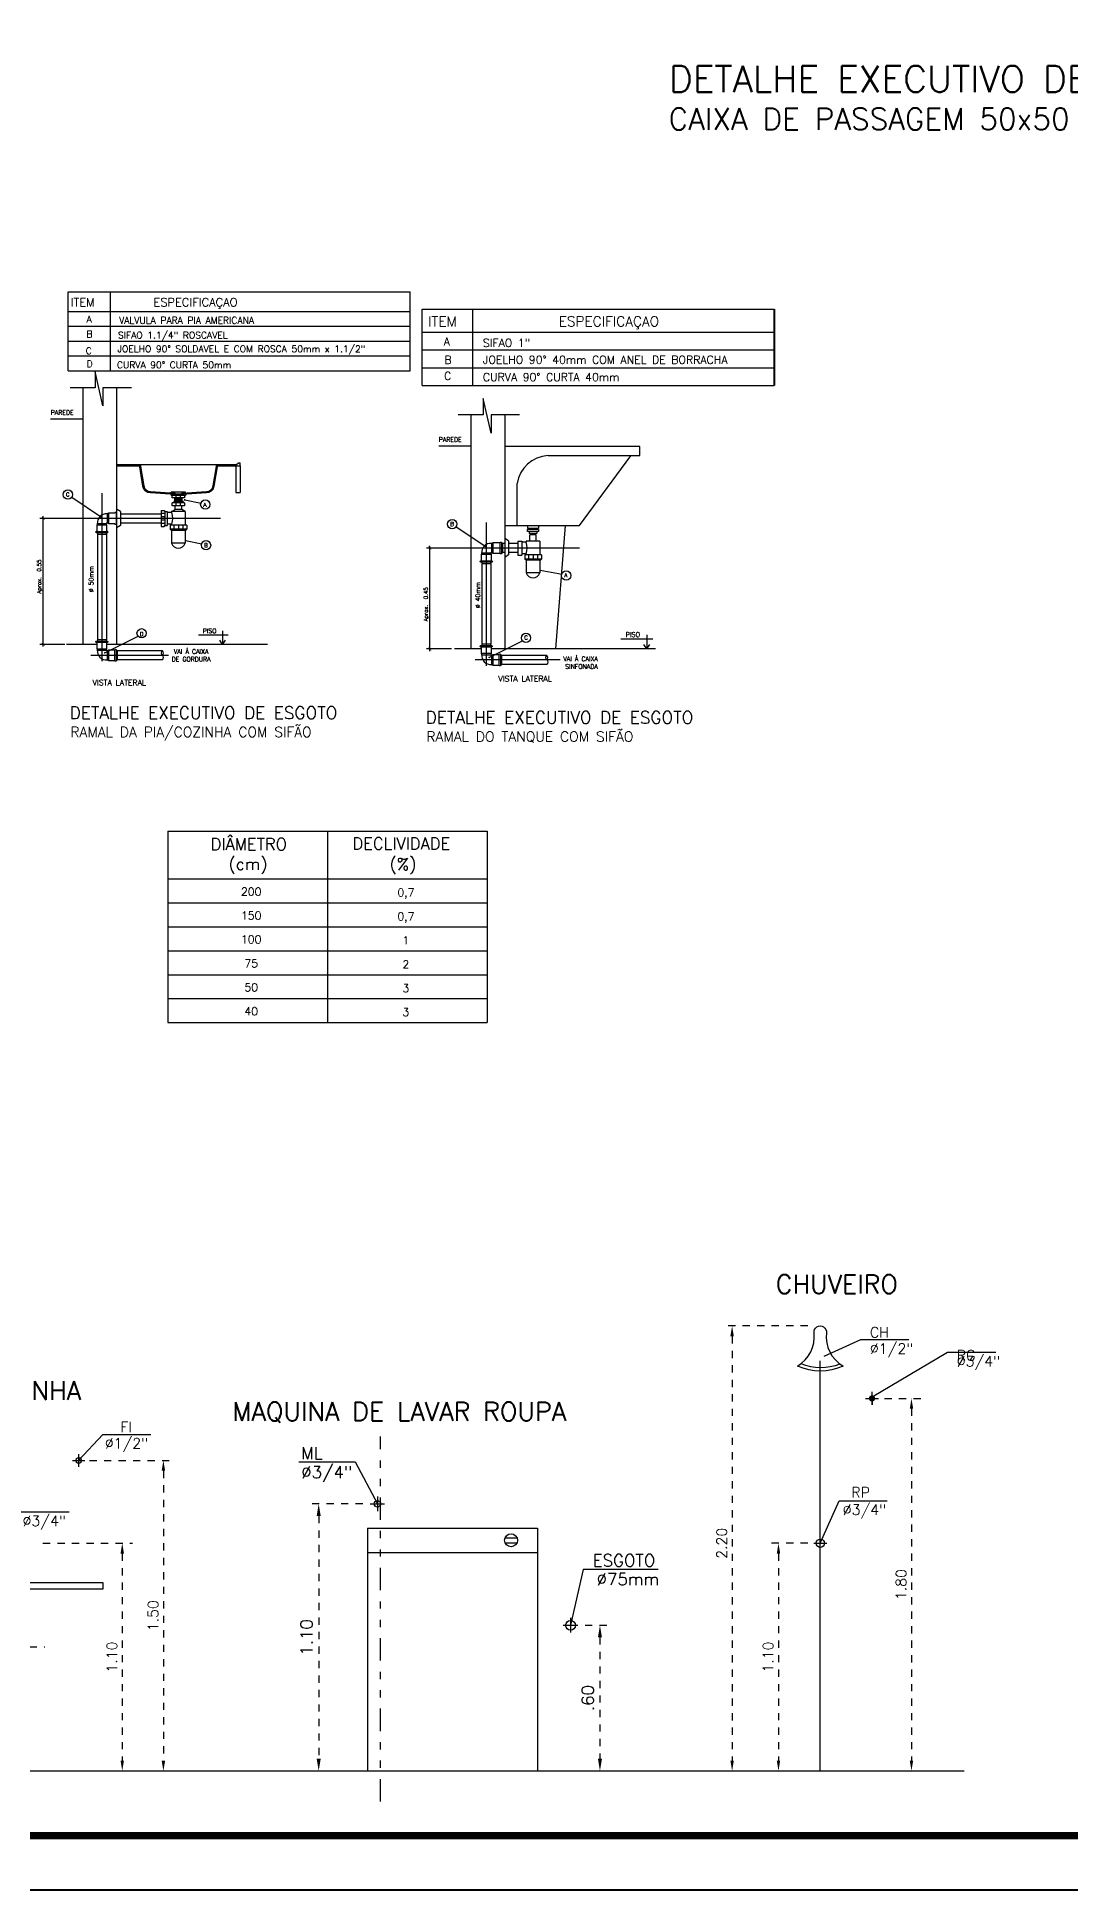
# Model space of a CAD drawing. Header units: millimetres. Extents: x 4595 to 4915, y 2085 to 2243.
# Drawn here: x 4741.06 to 4755.32, y 2099.76 to 2125.33 of the extents above; entities that cross this region are included whole.
import ezdxf
from ezdxf.enums import TextEntityAlignment as Align

# ---------------------------------------------------------------- set-up
doc = ezdxf.new("R2010")
doc.units = ezdxf.units.MM
doc.header["$LTSCALE"] = 0.8
for name, pattern in [('CENTER2', [28.575, 19.05, -3.175, 3.175, -3.175]), ('DIVIDE', [1.25, 0.5, -0.25, 0, -0.25, 0, -0.25]), ('HIDDEN2', [0.1875, 0.125, -0.0625])]:
    doc.linetypes.add(name, pattern=pattern)
for name, color, linetype in [('02', 2, 'Continuous'), ('CERC02', 3, 'Continuous'), ('DETALLHES_ESGOTO', 3, 'Continuous'), ('LAYER8', 8, 'Continuous'), ('PROJEÇÃO', 8, 'HIDDEN2'), ('TEXT', 2, 'Continuous'), ('TEXTO0', 7, 'Continuous'), ('TXT_0', 7, 'Continuous'), ('TXT_1', 3, 'Continuous'), ('TXT_2', 6, 'Continuous')]:
    doc.layers.add(name, color=color, linetype=linetype)
doc.styles.add('ADITIVOCAD', font='ROMANS.shx')
doc.styles.add('ROMANS', font='romans', dxfattribs={"height": 0.1})

# ---------------------------------------------------------------- blocks, each defined once
blk = doc.blocks.new('_ARCHTICK')
at = {"color": 0, "linetype": 'ByBlock', "const_width": 0.15}
blk.add_lwpolyline([(-0.5, -0.5), (0.5, 0.5)], dxfattribs=at)
blk = doc.blocks.new('ADS_DET_CP50')
at = {"layer": 'TXT_2', "style": 'ADITIVOCAD'}
for s, height, p in [('DETALHE EXECUTIVO DE ESGOTO', 0.055, (0.3303, 0.0723)), ('CAIXA DE PASSAGEM 50x50 - TAMPA DE CONCRETO', 0.045, (0.3295, -0.0055))]:
    blk.add_text(s, height=height, dxfattribs=at).set_placement(p)
blk = doc.blocks.new('ff')
at = {"layer": 'LAYER8', "linetype": 'ByBlock'}
for p, q in [((43.627, 7.955), (42.088, 7.955)), ((42.273, 7.77), (42.273, 0)), ((44.995, 6.66), (45.663, 6.66)), ((45.478, 6.475), (45.478, 0.185)), ((30.792, 5.55), (32.297, 5.55)), ((32.112, 5.365), (32.112, 0.185)), ((35.675, 4.774), (34.67, 4.774)), ((34.887, 4.557), (34.887, 0.217)), ((29.96, 4.07), (31.562, 4.07)), ((43.627, 4.07), (42.917, 4.07)), ((31.377, 3.885), (31.377, 0.185)), ((43.102, 3.885), (43.102, 0.185)), ((39.646, 2.604), (40.129, 2.604)), ((39.912, 2.387), (39.912, 0.217)), ((29.465, 2.22), (29.996, 2.22))]:
    blk.add_line(p, q, dxfattribs=at)
at = {"layer": 'LAYER8'}
for p, q in [((43.915, 7.414), (44.573, 7.712)), ((44.573, 7.712), (45.433, 7.712)), ((43.849, 4.144), (43.849, 7.331)), ((44.773, 6.688), (46.124, 7.486)), ((46.124, 7.486), (46.984, 7.486)), ((44.655, 6.66), (44.891, 6.66)), ((44.773, 6.542), (44.773, 6.778)), ((44.773, 6.66), (44.773, 6.542)), ((31.028, 6.014), (30.598, 5.55)), ((31.028, 6.014), (31.887, 6.014)), ((30.598, 5.661), (30.598, 5.439)), ((30.487, 5.55), (30.709, 5.55)), ((30.487, 5.55), (30.709, 5.55)), ((34.53, 5.523), (35.538, 5.523)), ((35.538, 5.523), (35.935, 4.774)), ((35.805, 4.774), (36.065, 4.774)), ((35.935, 4.904), (35.935, 4.643)), ((43.849, 4.07), (44.183, 4.83)), ((44.183, 4.83), (45.043, 4.83)), ((30.426, 4.627), (29.567, 4.627)), ((35.761, 4.34), (35.761, 0)), ((35.761, 4.34), (38.799, 4.34)), ((38.799, 4.34), (38.799, 0)), ((38.216, 4.166), (38.432, 4.166)), ((38.216, 4.079), (38.432, 4.079)), ((43.731, 4.07), (43.967, 4.07)), ((43.849, 3.952), (43.849, 4.188)), ((43.849, 0), (43.849, 3.996)), ((35.761, 3.906), (38.799, 3.906)), ((31.037, 3.364), (27.313, 3.364)), ((31.037, 3.253), (31.037, 3.364)), ((39.615, 3.6), (39.386, 2.604)), ((40.952, 3.6), (39.615, 3.6)), ((27.313, 3.253), (31.037, 3.253)), ((39.386, 2.734), (39.386, 2.474)), ((39.256, 2.604), (39.516, 2.604))]:
    blk.add_line(p, q, dxfattribs=at)
at = {"layer": 'LAYER8', "linetype": 'DIVIDE'}
blk.add_line((35.994, -0.546), (35.994, 5.977), dxfattribs=at)
at = {"layer": 'LAYER8'}
for points in [[(43.442, 7.238, 0.299855), (43.737, 7.83, -1.127154), (43.96, 7.83, 0.299855), (44.256, 7.238, -0.225434), (43.442, 7.238)], [(44.198, 7.271, -0.188676), (43.507, 7.277)]]:
    blk.add_lwpolyline(points, format="xyb", dxfattribs=at)
at = {"layer": 'LAYER8', "const_width": 0.0555}
blk.add_lwpolyline([(44.745, 6.66, 1), (44.8, 6.66, 1)], format="xyb", close=True, dxfattribs=at)
at = {"layer": 'LAYER8', "color": 2}
blk.add_lwpolyline([(0, 0), (0, 0), (8.057, 0), (29.003, 0), (46.42, 0), (46.42, 0), (46.42, 0)], dxfattribs=at)
at = {"layer": 'LAYER8'}
for centre, radius in [((30.598, 5.55), 0.0495), ((35.935, 4.774), 0.058), ((38.324, 4.123), 0.116), ((43.849, 4.07), 0.0742), ((39.386, 2.604), 0.0871)]:
    blk.add_circle(centre, radius, dxfattribs=at)
at = {"layer": 'LAYER8', "linetype": 'ByBlock'}
for points in [[(42.242, 7.77), (42.304, 7.77), (42.273, 7.955)], [(45.447, 6.475), (45.508, 6.475), (45.478, 6.66)], [(32.081, 5.365), (32.143, 5.365), (32.112, 5.55)], [(34.851, 4.557), (34.923, 4.557), (34.887, 4.774)], [(31.346, 3.885), (31.408, 3.885), (31.377, 4.07)], [(43.071, 3.885), (43.132, 3.885), (43.102, 4.07)], [(39.876, 2.387), (39.948, 2.387), (39.912, 2.604)], [(31.346, 0.185), (31.408, 0.185), (31.377, 0)], [(32.081, 0.185), (32.143, 0.185), (32.112, 0)], [(34.851, 0.217), (34.923, 0.217), (34.887, 0)], [(39.876, 0.217), (39.948, 0.217), (39.912, 0)], [(42.242, 0.185), (42.304, 0.185), (42.273, 0)], [(43.071, 0.185), (43.132, 0.185), (43.102, 0)], [(45.447, 0.185), (45.508, 0.185), (45.478, 0)]]:
    blk.add_solid(points, dxfattribs=at)
at = {"layer": 'CERC02', "style": 'ROMANS'}
for s, height, p in [('CH', 0.185, (44.735, 7.933)), ('%%C1/2"', 0.185, (44.735, 7.642)), ('%%C3/4"', 0.185, (46.287, 7.416)), ('RG', 0.185, (46.287, 7.522)), ('%%C1/2"', 0.185, (31.065, 5.951)), ('FI', 0.185, (31.342, 6.241)), ('ML', 0.217, (34.574, 5.789)), ('%%C3/4"', 0.217, (34.574, 5.449)), ('RP', 0.185, (44.403, 5.07)), ('%%C3/4"', 0.185, (44.25, 4.761)), ('%%C3/4"', 0.185, (29.595, 4.563)), ('ESGOTO', 0.217, (39.784, 3.872)), ('%%C75mm', 0.217, (39.853, 3.538))]:
    blk.add_text(s, height=height, dxfattribs=at).set_placement(p, align=Align.TOP_LEFT)
at = {"layer": 'LAYER8', "linetype": 'ByBlock', "style": 'ROMANS'}
for s, height, p in [('2.20', 0.185, (42.088, 4.07)), ('1.80', 0.185, (45.293, 3.33)), ('1.50', 0.185, (31.927, 2.775)), ('1.10', 0.217, (34.67, 2.387)), ('1.10', 0.185, (31.192, 2.035)), ('1.10', 0.185, (42.917, 2.035)), ('.60', 0.217, (39.695, 1.302))]:
    blk.add_text(s, height=height, rotation=90, dxfattribs=at).set_placement(p, align=Align.MIDDLE_CENTER)
at = {"layer": 'TEXT', "style": 'ROMANS'}
for s, height, p in [('CHUVEIRO', 0.333, (43.052, 8.868)), ('PIA DE COZINHA', 0.33301, (27.043, 6.965)), ('MAQUINA DE LAVAR ROUPA', 0.33301, (33.343, 6.593))]:
    blk.add_text(s, height=height, dxfattribs=at).set_placement(p, align=Align.TOP_LEFT)

msp = doc.modelspace()

# ---------------------------------------------------------------- linework, layer by layer
at = {"color": 8}
for p, q in [((4745.063, 2114.377), (4745.063, 2111.734)), ((4742.862, 2113.716), (4747.265, 2113.716)), ((4742.862, 2113.386), (4747.265, 2113.386)), ((4742.862, 2113.055), (4747.265, 2113.055)), ((4742.862, 2112.725), (4747.265, 2112.725)), ((4742.862, 2112.395), (4747.265, 2112.395)), ((4742.862, 2112.065), (4747.265, 2112.065))]:
    msp.add_line(p, q, dxfattribs=at)
at = {"color": 0, "linetype": 'ByBlock', "const_width": 0.00605}
msp.add_lwpolyline([(4741.163, 2118.671), (4741.122, 2118.711)], dxfattribs=at)
at = {"layer": '02', "lineweight": 40}
msp.add_line((4751.225, 2121.581), (4751.225, 2120.525), dxfattribs=at)
msp.add_lwpolyline([(4707.82, 2099.764), (4769.02, 2099.764), (4769.02, 2144.314), (4707.82, 2144.314)], close=True, dxfattribs=at)
at = {"layer": '02', "lineweight": 40, "const_width": 0.1}
msp.add_lwpolyline([(4708.57, 2100.514), (4768.27, 2100.514), (4768.27, 2143.564), (4708.57, 2143.564)], close=True, dxfattribs=at)
at = {"layer": 'DETALLHES_ESGOTO'}
for p, q in [((4742.154, 2119.435), (4742.491, 2119.435)), ((4742.154, 2119.419), (4742.467, 2119.419)), ((4742.465, 2119.432), (4742.513, 2119.136)), ((4742.48, 2119.435), (4742.528, 2119.139)), ((4742.491, 2119.435), (4743.524, 2119.435)), ((4743.487, 2119.139), (4743.535, 2119.435)), ((4743.502, 2119.136), (4743.55, 2119.432)), ((4743.524, 2119.435), (4743.814, 2119.435)), ((4743.548, 2119.419), (4743.86, 2119.419)), ((4743.798, 2119.419), (4743.798, 2119.047)), ((4743.844, 2119.457), (4743.814, 2119.435)), ((4743.844, 2119.457), (4743.86, 2119.457)), ((4743.86, 2119.419), (4743.86, 2119.457)), ((4743.86, 2119.419), (4743.86, 2119.047)), ((4742.62, 2119.063), (4742.962, 2119.041)), ((4742.62, 2119.047), (4742.962, 2119.026)), ((4743.107, 2119.056), (4742.906, 2119.056)), ((4742.906, 2119.045), (4742.906, 2119.056)), ((4743.107, 2119.026), (4742.906, 2119.026)), ((4742.906, 2119.026), (4742.906, 2119.007)), ((4742.923, 2119.007), (4742.906, 2119.007)), ((4742.923, 2118.974), (4742.923, 2119.007)), ((4743.09, 2119.007), (4742.923, 2119.007)), ((4743.09, 2118.974), (4742.923, 2118.974)), ((4742.957, 2118.924), (4742.957, 2118.972)), ((4742.962, 2119.026), (4742.962, 2119.041)), ((4742.975, 2118.974), (4742.975, 2119.007)), ((4743.038, 2118.974), (4743.038, 2119.007)), ((4743.052, 2119.041), (4743.395, 2119.063)), ((4743.052, 2119.026), (4743.395, 2119.047)), ((4743.052, 2119.026), (4743.052, 2119.041)), ((4743.059, 2118.924), (4743.059, 2118.972)), ((4743.09, 2119.007), (4743.107, 2119.007)), ((4743.09, 2119.007), (4743.09, 2118.974)), ((4743.107, 2119.045), (4743.107, 2119.056)), ((4743.107, 2119.026), (4743.107, 2119.007)), ((4743.798, 2119.047), (4743.86, 2119.047)), ((4747.677, 2118.594), (4747.677, 2119.175)), ((4742.042, 2118.763), (4742.024, 2118.754)), ((4742.024, 2118.754), (4742.024, 2118.63)), ((4742.129, 2118.763), (4742.042, 2118.763)), ((4742.042, 2118.763), (4742.042, 2118.62)), ((4742.129, 2118.763), (4742.129, 2118.766)), ((4742.137, 2118.773), (4742.14, 2118.773)), ((4742.147, 2118.766), (4742.147, 2118.617)), ((4742.154, 2118.753), (4742.147, 2118.753)), ((4742.154, 2118.821), (4742.154, 2118.753)), ((4742.207, 2118.789), (4742.154, 2118.821)), ((4742.154, 2118.753), (4742.154, 2118.629)), ((4742.207, 2118.789), (4742.207, 2118.602)), ((4742.207, 2118.754), (4742.768, 2118.754)), ((4742.768, 2118.8), (4742.81, 2118.8)), ((4742.768, 2118.8), (4742.768, 2118.58)), ((4742.768, 2118.766), (4742.821, 2118.766)), ((4742.768, 2118.72), (4742.821, 2118.72)), ((4742.81, 2118.8), (4742.821, 2118.786)), ((4742.821, 2118.786), (4742.821, 2118.594)), ((4742.821, 2118.786), (4742.854, 2118.786)), ((4742.854, 2118.786), (4742.854, 2118.594)), ((4742.914, 2118.773), (4742.854, 2118.773)), ((4742.914, 2118.787), (4742.962, 2118.816)), ((4743.1, 2118.787), (4742.914, 2118.787)), ((4742.914, 2118.787), (4742.914, 2118.773)), ((4742.923, 2118.865), (4742.923, 2118.907)), ((4743.09, 2118.907), (4742.923, 2118.907)), ((4743.09, 2118.865), (4742.923, 2118.865)), ((4743.073, 2118.924), (4742.943, 2118.924)), ((4742.943, 2118.924), (4742.943, 2118.907)), ((4743.059, 2118.971), (4742.957, 2118.971)), ((4743.059, 2118.955), (4742.957, 2118.955)), ((4743.059, 2118.94), (4742.957, 2118.94)), ((4742.962, 2118.816), (4742.962, 2118.865)), ((4743.052, 2118.816), (4742.962, 2118.816)), ((4742.975, 2118.865), (4742.975, 2118.907)), ((4743.038, 2118.865), (4743.038, 2118.907)), ((4743.052, 2118.816), (4743.052, 2118.865)), ((4743.1, 2118.787), (4743.052, 2118.816)), ((4743.073, 2118.924), (4743.073, 2118.907)), ((4743.09, 2118.907), (4743.09, 2118.865)), ((4743.1, 2118.787), (4743.1, 2118.598)), ((4741.869, 2118.502), (4741.869, 2118.505)), ((4741.877, 2118.513), (4742.026, 2118.513)), ((4742.026, 2118.494), (4741.877, 2118.494)), ((4741.889, 2118.618), (4741.88, 2118.6)), ((4742.022, 2118.6), (4741.88, 2118.6)), ((4741.88, 2118.6), (4741.88, 2118.513)), ((4742.013, 2118.618), (4741.889, 2118.618)), ((4741.889, 2118.494), (4741.889, 2118.476)), ((4741.889, 2118.476), (4741.889, 2117.018)), ((4741.889, 2118.476), (4742.013, 2118.476)), ((4742.022, 2118.6), (4742.013, 2118.618)), ((4742.013, 2118.476), (4742.013, 2118.494)), ((4742.013, 2118.476), (4742.013, 2117.018)), ((4742.022, 2118.513), (4742.022, 2118.6)), ((4742.024, 2118.63), (4742.042, 2118.62)), ((4742.033, 2118.505), (4742.033, 2118.502)), ((4742.042, 2118.62), (4742.129, 2118.62)), ((4742.129, 2118.617), (4742.129, 2118.62)), ((4742.14, 2118.609), (4742.137, 2118.609)), ((4742.154, 2118.629), (4742.147, 2118.629)), ((4742.207, 2118.595), (4742.154, 2118.562)), ((4742.207, 2118.629), (4742.768, 2118.629)), ((4742.207, 2118.602), (4742.207, 2118.596)), ((4742.207, 2118.596), (4742.207, 2118.595)), ((4742.768, 2118.673), (4742.821, 2118.673)), ((4742.768, 2118.627), (4742.821, 2118.627)), ((4742.768, 2118.58), (4742.81, 2118.58)), ((4742.81, 2118.58), (4742.821, 2118.594)), ((4742.821, 2118.594), (4742.854, 2118.594)), ((4742.914, 2118.612), (4742.854, 2118.612)), ((4743.124, 2118.598), (4742.893, 2118.598)), ((4742.893, 2118.598), (4742.893, 2118.541)), ((4743.124, 2118.541), (4742.893, 2118.541)), ((4742.914, 2118.525), (4742.893, 2118.541)), ((4742.914, 2118.612), (4742.914, 2118.598)), ((4742.914, 2118.525), (4742.914, 2118.35)), ((4743.1, 2118.525), (4742.914, 2118.525)), ((4742.946, 2118.598), (4742.946, 2118.541)), ((4743.008, 2118.598), (4743.008, 2118.541)), ((4743.07, 2118.598), (4743.07, 2118.541)), ((4743.1, 2118.525), (4743.124, 2118.541)), ((4743.1, 2118.525), (4743.1, 2118.35)), ((4743.124, 2118.598), (4743.124, 2118.541)), ((4747.82, 2118.594), (4747.82, 2118.551)), ((4747.975, 2118.551), (4747.82, 2118.551)), ((4747.82, 2118.513), (4747.82, 2118.537)), ((4747.975, 2118.537), (4747.82, 2118.537)), ((4747.975, 2118.513), (4747.82, 2118.513)), ((4747.845, 2118.513), (4747.845, 2118.482)), ((4747.95, 2118.482), (4747.845, 2118.482)), ((4747.942, 2118.463), (4747.852, 2118.463)), ((4747.852, 2118.377), (4747.852, 2118.463)), ((4747.867, 2118.551), (4747.867, 2118.537)), ((4747.867, 2118.482), (4747.867, 2118.463)), ((4747.929, 2118.551), (4747.929, 2118.537)), ((4747.929, 2118.482), (4747.929, 2118.463)), ((4747.942, 2118.377), (4747.942, 2118.463)), ((4747.95, 2118.513), (4747.95, 2118.482)), ((4747.975, 2118.594), (4747.975, 2118.551)), ((4747.975, 2118.537), (4747.975, 2118.513)), ((4748.339, 2118.594), (4748.206, 2116.89)), ((4743.1, 2118.35), (4742.914, 2118.35)), ((4747.344, 2118.355), (4747.344, 2118.212)), ((4747.507, 2118.345), (4747.483, 2118.345)), ((4747.507, 2118.221), (4747.483, 2118.221)), ((4747.507, 2118.413), (4747.507, 2118.345)), ((4747.56, 2118.381), (4747.507, 2118.413)), ((4747.507, 2118.345), (4747.507, 2118.221)), ((4747.56, 2118.381), (4747.56, 2118.194)), ((4747.687, 2118.346), (4747.56, 2118.346)), ((4747.687, 2118.221), (4747.56, 2118.221)), ((4747.687, 2118.377), (4747.687, 2118.184)), ((4747.687, 2118.377), (4747.744, 2118.377)), ((4747.744, 2118.377), (4747.744, 2118.184)), ((4747.805, 2118.363), (4747.744, 2118.363)), ((4747.991, 2118.377), (4747.805, 2118.377)), ((4747.805, 2118.377), (4747.805, 2118.363)), ((4747.991, 2118.377), (4747.991, 2118.188)), ((4747.324, 2118.192), (4747.181, 2118.192)), ((4747.19, 2118.068), (4747.19, 2116.954)), ((4747.314, 2118.068), (4747.314, 2116.954)), ((4747.56, 2118.187), (4747.507, 2118.154)), ((4747.56, 2118.194), (4747.56, 2118.188)), ((4747.56, 2118.188), (4747.56, 2118.187)), ((4747.687, 2118.184), (4747.744, 2118.184)), ((4747.805, 2118.203), (4747.744, 2118.203)), ((4748.014, 2118.188), (4747.784, 2118.188)), ((4747.784, 2118.188), (4747.784, 2118.131)), ((4748.014, 2118.131), (4747.784, 2118.131)), ((4747.805, 2118.115), (4747.784, 2118.131)), ((4747.805, 2118.203), (4747.805, 2118.188)), ((4747.991, 2118.115), (4747.805, 2118.115)), ((4747.805, 2118.115), (4747.805, 2117.941)), ((4747.837, 2118.188), (4747.837, 2118.131)), ((4747.899, 2118.188), (4747.899, 2118.131)), ((4747.961, 2118.188), (4747.961, 2118.131)), ((4747.991, 2118.115), (4748.014, 2118.131)), ((4747.991, 2118.115), (4747.991, 2117.941)), ((4748.014, 2118.188), (4748.014, 2118.131)), ((4747.991, 2117.941), (4747.805, 2117.941)), ((4741.88, 2116.894), (4742.022, 2116.894)), ((4742.043, 2116.874), (4742.043, 2116.731)), ((4742.787, 2116.864), (4742.167, 2116.864)), ((4742.787, 2116.74), (4742.167, 2116.74)), ((4747.181, 2116.83), (4747.324, 2116.83)), ((4747.344, 2116.81), (4747.344, 2116.667)), ((4748.088, 2116.801), (4747.469, 2116.801)), ((4748.088, 2116.677), (4747.469, 2116.677))]:
    msp.add_line(p, q, dxfattribs=at)
for points in [[(4748.105, 2119.558), (4749.37, 2119.558), (4749.37, 2119.682), (4747.507, 2119.682)], [(4747.507, 2118.594), (4748.541, 2118.594), (4749.245, 2119.556)], [(4747.324, 2118.105), (4747.324, 2118.192), (4747.314, 2118.21), (4747.19, 2118.21), (4747.181, 2118.192), (4747.181, 2118.105)], [(4747.446, 2118.355), (4747.344, 2118.355), (4747.325, 2118.346), (4747.325, 2118.222), (4747.344, 2118.212), (4747.446, 2118.212)], [(4747.465, 2118.221), (4747.483, 2118.221), (4747.483, 2118.345), (4747.465, 2118.345)], [(4747.19, 2118.086), (4747.19, 2118.068), (4747.314, 2118.068), (4747.314, 2118.086)], [(4741.88, 2116.98), (4741.88, 2116.894), (4741.889, 2116.875), (4742.013, 2116.875), (4742.022, 2116.894), (4742.022, 2116.98)], [(4742.013, 2116.999), (4742.013, 2117.018), (4741.889, 2117.018), (4741.889, 2116.999)], [(4747.314, 2116.936), (4747.314, 2116.954), (4747.19, 2116.954), (4747.19, 2116.936)], [(4742.13, 2116.874), (4742.043, 2116.874), (4742.025, 2116.864), (4742.025, 2116.74), (4742.043, 2116.731), (4742.13, 2116.731)], [(4742.149, 2116.74), (4742.167, 2116.74), (4742.167, 2116.864), (4742.149, 2116.864)], [(4747.181, 2116.917), (4747.181, 2116.83), (4747.19, 2116.811), (4747.314, 2116.811), (4747.324, 2116.83), (4747.324, 2116.917)], [(4747.431, 2116.81), (4747.344, 2116.81), (4747.326, 2116.801), (4747.326, 2116.677), (4747.344, 2116.667), (4747.431, 2116.667)], [(4747.45, 2116.677), (4747.469, 2116.677), (4747.469, 2116.801), (4747.45, 2116.801)]]:
    msp.add_lwpolyline(points, dxfattribs=at)
for points in [[(4747.465, 2118.209, -0.414214), (4747.457, 2118.201), (4747.454, 2118.201, -0.414214), (4747.446, 2118.209), (4747.446, 2118.357, -0.414214), (4747.454, 2118.365), (4747.457, 2118.365, -0.414214), (4747.465, 2118.357)], [(4747.178, 2118.086, -0.414214), (4747.171, 2118.094), (4747.171, 2118.097, -0.414214), (4747.178, 2118.105), (4747.327, 2118.105, -0.414214), (4747.335, 2118.097), (4747.335, 2118.094, -0.414214), (4747.327, 2118.086)], [(4742.025, 2116.999, -0.414214), (4742.033, 2116.991), (4742.033, 2116.988, -0.414214), (4742.025, 2116.98), (4741.876, 2116.98, -0.414214), (4741.869, 2116.988), (4741.869, 2116.991, -0.414214), (4741.876, 2116.999)], [(4747.326, 2116.936, -0.414214), (4747.334, 2116.928), (4747.334, 2116.925, -0.414214), (4747.326, 2116.917), (4747.178, 2116.917, -0.414214), (4747.17, 2116.925), (4747.17, 2116.928, -0.414214), (4747.178, 2116.936)], [(4742.149, 2116.728, -0.414214), (4742.141, 2116.72), (4742.138, 2116.72, -0.414214), (4742.13, 2116.728), (4742.13, 2116.877, -0.414214), (4742.138, 2116.885), (4742.141, 2116.885, -0.414214), (4742.149, 2116.877)], [(4747.45, 2116.665, -0.414214), (4747.442, 2116.657), (4747.439, 2116.657, -0.414214), (4747.431, 2116.665), (4747.431, 2116.813, -0.414214), (4747.439, 2116.821), (4747.442, 2116.821, -0.414214), (4747.45, 2116.813)]]:
    msp.add_lwpolyline(points, format="xyb", close=True, dxfattribs=at)
for centre, radius, start, end in [((4748.125, 2119.105), 0.453, 92.5756, 171.131), ((4742.62, 2119.156), 0.109, 190.2262, 270), ((4742.62, 2119.156), 0.0931, 190.3048, 270), ((4743.395, 2119.156), 0.0931, 270, 349.6952), ((4743.395, 2119.156), 0.109, 270, 349.7738), ((4742.013, 2118.63), 0.125, 85.089, 185.2528), ((4742.137, 2118.766), 0.00775, 90, 180), ((4742.14, 2118.766), 0.00775, 0, 90), ((4742.679, 2118.692), 0.249, 341.2365, 18.7635), ((4741.877, 2118.505), 0.00775, 90, 180), ((4741.877, 2118.502), 0.00775, 180, 270), ((4742.023, 2118.619), 0.0104, 88.7401, 185.4496), ((4742.026, 2118.505), 0.00775, 0, 90), ((4742.026, 2118.502), 0.00775, 270, 0), ((4742.137, 2118.617), 0.00775, 180, 270), ((4742.14, 2118.617), 0.00775, 270, 0), ((4743.007, 2118.377), 0.097, 196.3291, 343.6709), ((4747.314, 2118.222), 0.125, 85.089, 185.2528), ((4747.325, 2118.211), 0.0104, 88.7401, 185.4496), ((4747.569, 2118.283), 0.249, 341.2365, 18.7635), ((4747.898, 2117.968), 0.097, 196.3291, 343.6709), ((4742.013, 2116.864), 0.125, 175.089, 275.2528), ((4742.024, 2116.875), 0.0104, 178.7401, 275.4496), ((4742.807, 2116.833), 0.037, 123.1341, 236.8659), ((4742.761, 2116.833), 0.04, 309.0994, 50.9006), ((4742.766, 2116.771), 0.037, 303.1341, 56.8659), ((4747.314, 2116.801), 0.125, 175.089, 275.2528), ((4747.325, 2116.811), 0.0104, 178.7401, 275.4496), ((4748.108, 2116.77), 0.037, 123.1341, 236.8659), ((4748.063, 2116.77), 0.04, 309.0994, 50.9006), ((4748.068, 2116.708), 0.037, 303.1341, 56.8659)]:
    msp.add_arc(centre, radius, start, end, dxfattribs=at)
at = {"layer": 'TXT_0'}
for p, q in [((4741.488, 2121.344), (4746.204, 2121.344)), ((4741.488, 2121.138), (4746.204, 2121.138)), ((4741.488, 2120.933), (4746.204, 2120.933)), ((4746.368, 2121.016), (4751.225, 2121.016)), ((4746.368, 2120.77), (4751.225, 2120.77)), ((4741.244, 2120.067), (4741.693, 2120.067)), ((4746.597, 2119.693), (4747.045, 2119.693)), ((4741.537, 2118.985), (4741.947, 2118.711)), ((4743.094, 2118.946), (4743.321, 2118.902)), ((4746.838, 2118.577), (4747.248, 2118.303)), ((4743.105, 2118.386), (4743.331, 2118.343)), ((4747.173, 2118.283), (4746.429, 2118.283)), ((4746.475, 2116.859), (4746.475, 2118.314)), ((4747.995, 2117.977), (4748.299, 2117.924)), ((4741.992, 2116.837), (4742.452, 2117.066)), ((4743.283, 2117.086), (4743.695, 2117.086)), ((4743.617, 2116.953), (4743.578, 2117.012)), ((4743.617, 2117.138), (4743.617, 2116.953)), ((4743.617, 2116.953), (4743.656, 2117.012)), ((4747.293, 2116.774), (4747.753, 2117.003)), ((4749.111, 2117.031), (4749.549, 2117.031)), ((4749.466, 2116.89), (4749.424, 2116.952)), ((4749.466, 2117.086), (4749.466, 2116.89)), ((4749.466, 2116.89), (4749.507, 2116.952)), ((4746.775, 2116.89), (4746.429, 2116.89))]:
    msp.add_line(p, q, dxfattribs=at)
at = {"layer": 'TXT_0', "linetype": 'CENTER2'}
for p, q in [((4741.951, 2119.042), (4741.951, 2116.72)), ((4743.589, 2118.691), (4741.83, 2118.691)), ((4747.252, 2118.634), (4747.252, 2116.657)), ((4748.538, 2118.283), (4747.163, 2118.283)), ((4742.87, 2116.802), (4741.798, 2116.802)), ((4748.274, 2116.739), (4747.099, 2116.739))]:
    msp.add_line(p, q, dxfattribs=at)
at = {"layer": 'TXT_0', "linetype": 'ByBlock'}
for p, q in [((4741.142, 2116.922), (4741.142, 2118.722)), ((4741.84, 2118.691), (4741.096, 2118.691)), ((4741.442, 2116.953), (4741.096, 2116.953))]:
    msp.add_line(p, q, dxfattribs=at)
at = {"layer": 'TXT_0', "linetype": 'CENTER2'}
for points in [[(4742.36, 2120.495), (4741.966, 2120.495), (4741.966, 2120.244), (4741.857, 2120.721), (4741.857, 2120.495), (4741.514, 2120.495)], [(4747.712, 2120.121), (4747.319, 2120.121), (4747.319, 2119.87), (4747.21, 2120.347), (4747.21, 2120.121), (4746.867, 2120.121)]]:
    msp.add_lwpolyline(points, dxfattribs=at)
at = {"layer": 'TXT_0', "const_width": 0.0109}
for points in [[(4747.243, 2118.303, 1), (4747.254, 2118.303, 1)], [(4747.99, 2117.977, 1), (4748.001, 2117.977, 1)], [(4741.986, 2116.837, 1), (4741.997, 2116.837, 1)], [(4747.287, 2116.774, 1), (4747.298, 2116.774, 1)]]:
    msp.add_lwpolyline(points, format="xyb", close=True, dxfattribs=at)
at = {"layer": 'TXT_0'}
for centre in [(4741.483, 2119.02), (4743.378, 2118.882), (4746.784, 2118.612), (4743.388, 2118.322), (4748.356, 2117.903), (4742.5, 2117.106), (4747.801, 2117.042)]:
    msp.add_circle(centre, 0.0642, dxfattribs=at)
for centre, start, end in [((4741.947, 2118.711), 0, 180), ((4743.094, 2118.946), 0, 180), ((4743.094, 2118.946), 180, 0), ((4741.947, 2118.711), 180, 0), ((4743.105, 2118.386), 0, 180), ((4743.105, 2118.386), 180, 0)]:
    msp.add_arc(centre, 0.00543, start, end, dxfattribs=at)
at = {"layer": 'TXT_1'}
for p, q in [((4741.689, 2120.497), (4741.689, 2116.953)), ((4742.154, 2120.497), (4742.154, 2118.821)), ((4747.042, 2120.123), (4747.042, 2116.89)), ((4747.507, 2120.123), (4747.507, 2118.413)), ((4742.154, 2118.629), (4742.154, 2116.953)), ((4747.507, 2118.221), (4747.507, 2116.89)), ((4742.862, 2114.377), (4747.265, 2114.377)), ((4742.862, 2114.377), (4742.862, 2111.734)), ((4747.265, 2114.377), (4747.265, 2111.734)), ((4742.862, 2111.734), (4747.265, 2111.734))]:
    msp.add_line(p, q, dxfattribs=at)
at = {"layer": 'TXT_2'}
for p, q in [((4741.488, 2121.817), (4746.204, 2121.817)), ((4741.488, 2120.728), (4741.488, 2121.817)), ((4742.072, 2120.728), (4742.072, 2121.817)), ((4746.204, 2120.728), (4746.204, 2121.817)), ((4741.488, 2121.549), (4746.204, 2121.549)), ((4746.368, 2121.581), (4751.225, 2121.581)), ((4746.368, 2120.525), (4746.368, 2121.581)), ((4747.066, 2120.525), (4747.066, 2121.581)), ((4746.368, 2121.261), (4751.225, 2121.261)), ((4741.488, 2120.728), (4746.204, 2120.728)), ((4746.368, 2120.525), (4751.225, 2120.525)), ((4741.88, 2116.953), (4741.464, 2116.953)), ((4744.234, 2116.953), (4742.022, 2116.953)), ((4747.181, 2116.89), (4746.817, 2116.89)), ((4749.586, 2116.89), (4747.324, 2116.89))]:
    msp.add_line(p, q, dxfattribs=at)

# ---------------------------------------------------------------- block references
at = {"xscale": 6.654090768922506, "yscale": 6.654090768922506, "zscale": 6.654090768922506}
msp.add_blockref('ADS_DET_CP50', (4747.575, 2124.092), dxfattribs=at)
at = {"layer": 'PROJEÇÃO', "xscale": 0.7719502178638149, "yscale": 0.7719502178638149, "zscale": 0.7719502178638149}
msp.add_blockref('ff', (4718.011, 2101.407), dxfattribs=at)
at = {"layer": 'TXT_0', "xscale": 0.04032240430245761, "yscale": 0.04032240430245761, "zscale": 0.04032240430245761}
for p, rotation in [((4746.475, 2118.283), 90), ((4746.475, 2116.89), 270)]:
    msp.add_blockref('_ARCHTICK', p, dxfattribs=dict(at, rotation=rotation))
at = {"layer": 'TXT_0', "linetype": 'ByBlock', "xscale": 0.0403224043025035, "yscale": 0.0403224043025035, "zscale": 0.0403224043025035, "rotation": 270}
msp.add_blockref('_ARCHTICK', (4741.142, 2116.953), dxfattribs=at)

# ---------------------------------------------------------------- texts
at = {"color": 2, "linetype": 'Continuous', "style": 'ROMANS'}
for s, height, p in [('DIÂMETRO', 0.1651, (4743.977, 2114.113)), ('DECLIVIDADE', 0.16513, (4746.081, 2114.122)), ('(cm)', 0.1651, (4743.966, 2113.84)), ('(%)', 0.1651, (4746.104, 2113.839))]:
    msp.add_text(s, height=height, dxfattribs=at).set_placement(p, align=Align.CENTER)
at = {"linetype": 'Continuous', "style": 'ROMANS'}
for s, height, p in [('200', 0.1101, (4744.011, 2113.486)), ('0,7', 0.1101, (4746.145, 2113.474)), ('150', 0.1101, (4744.011, 2113.156)), ('0,7', 0.1101, (4746.145, 2113.144)), ('100', 0.1101, (4744.011, 2112.826)), ('1', 0.11, (4746.145, 2112.814)), ('75', 0.1101, (4744.011, 2112.496)), ('2', 0.11, (4746.145, 2112.483)), ('50', 0.1101, (4744.011, 2112.165)), ('3', 0.11, (4746.145, 2112.153)), ('40', 0.1101, (4744.011, 2111.835)), ('3', 0.11, (4746.145, 2111.823))]:
    msp.add_text(s, height=height, dxfattribs=at).set_placement(p, align=Align.CENTER)
at = {"layer": 'TEXTO0', "style": 'ROMANS'}
msp.add_text('%%C 40mm', height=0.062, rotation=90, dxfattribs=at).set_placement((4747.168, 2117.452))
for s, height, p in [('VAI À CAIXA', 0.06203, (4748.316, 2116.722)), ('SINFONADA', 0.062, (4748.342, 2116.616))]:
    msp.add_text(s, height=height, dxfattribs=at).set_placement(p)
at = {"layer": 'TXT_0'}
for s, height, style, p in [('SIFAO 1.1/4" ROSCAVEL', 0.09243, 'ADITIVOCAD', (4742.173, 2121.174)), ('VALVULA PARA PIA AMERICANA', 0.09243, 'ADITIVOCAD', (4742.189, 2121.379)), ('JOELHO 90%%D SOLDAVEL E COM ROSCA 50mm x 1.1/2"', 0.09243, 'ADITIVOCAD', (4742.166, 2120.985)), ('SIFAO 1"', 0.1104, 'ADITIVOCAD', (4747.206, 2121.058)), ('CURVA 90%%D CURTA 50mm', 0.09243, 'ADITIVOCAD', (4742.159, 2120.763)), ('JOELHO 90%%D 40mm COM ANEL DE BORRACHA', 0.11043, 'ADITIVOCAD', (4747.206, 2120.826)), ('CURVA 90%%D CURTA 40mm', 0.11043, 'ADITIVOCAD', (4747.206, 2120.586)), ('PAREDE', 0.062, 'ADITIVOCAD', (4741.246, 2120.123)), ('PAREDE', 0.062, 'ADITIVOCAD', (4746.598, 2119.749)), ('PISO', 0.062, 'ROMANS', (4743.343, 2117.108)), ('PISO', 0.066, 'ADITIVOCAD', (4749.174, 2117.055)), ('DE GORDURA', 0.062, 'ROMANS', (4742.914, 2116.718)), ('VAI À CAIXA', 0.06203, 'ROMANS', (4742.945, 2116.823))]:
    msp.add_text(s, height=height, dxfattribs=dict(at, style=style)).set_placement(p)
at = {"layer": 'TXT_0', "style": 'ROMANS'}
for s, height, p in [('Aprox.  0.55', 0.05583, (4741.114, 2117.651)), ('%%C 50mm', 0.062, (4741.835, 2117.672)), ('Aprox.  0.45', 0.05583, (4746.447, 2117.269))]:
    msp.add_text(s, height=height, rotation=90, dxfattribs=at).set_placement(p)
at = {"layer": 'TXT_1', "style": 'ADITIVOCAD'}
for s, height, p in [('ITEM', 0.1155, (4741.521, 2121.617)), ('ESPECIFICAÇAO', 0.11553, (4742.663, 2121.617)), ('A', 0.0924, (4741.739, 2121.396)), ('B', 0.0924, (4741.739, 2121.19)), ('ITEM', 0.138, (4746.451, 2121.342)), ('ESPECIFICAÇAO', 0.13804, (4748.253, 2121.342)), ('C', 0.0924, (4741.729, 2120.959)), ('A', 0.11, (4746.668, 2121.078)), ('D', 0.0924, (4741.742, 2120.778)), ('B', 0.11, (4746.676, 2120.825)), ('C', 0.11, (4746.672, 2120.604)), ('C', 0.0558, (4741.456, 2118.994)), ('A', 0.0558, (4743.352, 2118.853)), ('B', 0.0558, (4746.757, 2118.586)), ('B', 0.0558, (4743.362, 2118.293)), ('A', 0.0558, (4748.33, 2117.88)), ('D', 0.0558, (4742.474, 2117.068)), ('C', 0.0558, (4747.776, 2117.019)), ('VISTA LATERAL', 0.07754, (4741.823, 2116.387)), ('VISTA LATERAL', 0.07754, (4747.42, 2116.44))]:
    msp.add_text(s, height=height, dxfattribs=at).set_placement(p)
at = {"layer": 'TXT_2', "style": 'ADITIVOCAD'}
for s, height, p in [('DETALHE EXECUTIVO DE ESGOTO', 0.17059, (4741.507, 2115.924)), ('DETALHE EXECUTIVO DE ESGOTO', 0.17059, (4746.417, 2115.86)), ('RAMAL DA PIA/COZINHA COM SIFÃO', 0.13958, (4741.518, 2115.674)), ('RAMAL DO TANQUE COM SIFÃO', 0.13958, (4746.428, 2115.611))]:
    msp.add_text(s, height=height, dxfattribs=at).set_placement(p)

doc.saveas('drawing.dxf')
